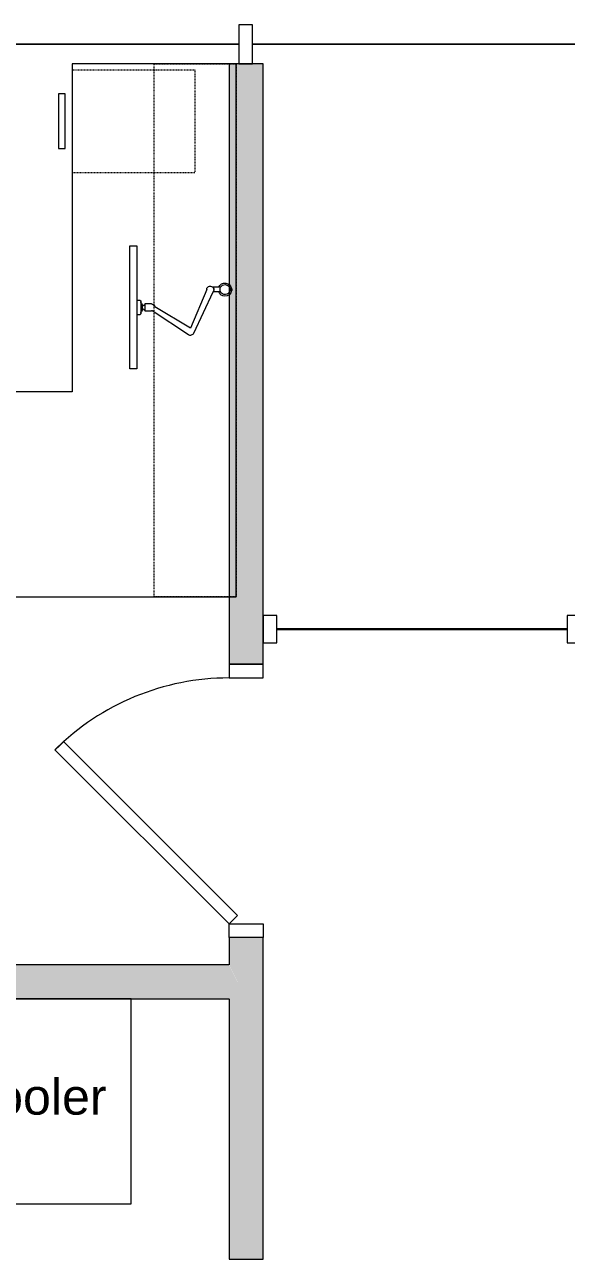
# Model space of a CAD drawing. Header units: inches. Extents: x -675 to 1187, y -924 to 1124.
# Drawn here: x -517 to -437.7, y 767.1 to 947.9 of the extents above; entities that cross this region are included whole.
import ezdxf

# ---------------------------------------------------------------- set-up
doc = ezdxf.new("R2010")
doc.units = ezdxf.units.IN
doc.header["$MEASUREMENT"] = 0
doc.linetypes.add('IMPORT-HIDDEN2', pattern=[0.1875, 0.125, -0.0625])
for name, color, linetype, lineweight in [('A-Door-E', 250, 'Continuous', 13), ('A-Furn', 250, 'Continuous', 13), ('A-Furn-File', 250, 'Continuous', 13), ('A-Furn-Monitor Arm', 7, 'Continuous', 20), ('A-Furn-Table', 7, 'Continuous', 20), ('A-text', 50, 'Continuous', 9), ('A-Wall-E', 50, 'Continuous', 9), ('Base_dwg', 8, 'Continuous', 9), ('core and shell', 50, 'Continuous', 9)]:
    doc.layers.add(name, color=color, linetype=linetype, lineweight=lineweight)
doc.styles.add('Arial_2', font='arial.ttf', dxfattribs={"height": 5.25})

# ---------------------------------------------------------------- blocks, each defined once
blk = doc.blocks.new('Base_dwg_Ped file-727840-Level 1 Copy 1')
at = {"layer": 'A-Furn-File', "linetype": 'IMPORT-HIDDEN2', "flags": 128}
blk.add_lwpolyline([(-7.5, 0), (7.5, 0), (7.5, 18), (-7.5, 18)], close=True, dxfattribs=at)
at = {"layer": 'A-Furn-File', "flags": 128}
blk.add_lwpolyline([(-4, -2), (4, -2), (4, -1), (-4, -1)], close=True, dxfattribs=at)
blk = doc.blocks.new('Base_dwg_Monitor Arm-727841-Level 1 Copy 1')
at = {"layer": 'A-Furn-Monitor Arm'}
for p, q in [((2.23, 11.81), (2.23, 11.71)), ((2.99, 11.71), (2.99, 11.81)), ((6.61, 5.34), (3.11, 10.63)), ((0.36, 1.78), (6.41, 4.61)), ((-0.34, 0.63), (-0.34, 1.76)), ((0.01, 1.64), (0, 1.63)), ((0.33, 0.63), (0.33, 1.76))]:
    blk.add_line(p, q, dxfattribs=at)
at = {"layer": 'A-Furn-Monitor Arm', "flags": 128}
blk.add_lwpolyline([(11.61, 12.89), (11.61, 13.89), (-6.39, 13.89), (-6.39, 12.89)], close=True, dxfattribs=at)
for points in [[(1.6, 12.4), (1.6, 12.8), (1.6, 12.89), (3.62, 12.89), (3.62, 12.8), (3.62, 12.4)], [(1.69, 12.31), (1.72, 12.31), (3.51, 12.31), (3.54, 12.31)], [(2.1, 10.76), (2.1, 11.59), (2.1, 11.71), (3.13, 11.71), (3.13, 11.59), (3.13, 10.76)], [(2.17, 12.12), (2.61, 12.12), (3.06, 12.12)], [(-0.04, 2.67), (5.66, 5.04), (2.52, 10.25)], [(-0.19, -0.7), (-0.19, -0.8), (0, -0.8), (0.18, -0.8), (0.18, -0.7)], [(-0.12, -0.8), (-0.12, -1.02), (0.11, -1.02), (0.11, -0.8)]]:
    blk.add_lwpolyline(points, dxfattribs=at)
at = {"layer": 'A-Furn-Monitor Arm'}
for centre, radius, start, end in [((1.69, 12.4), 0.0847, 179.9988, 269.9988), ((1.76, 12.05), 0.265, 38.9002, 87.4088), ((2.18, 12.41), 0.289, 223.7616, 269.9988), ((2.16, 12.02), 0.221, 290.0316, 330.0166), ((2.01, 12.13), 0.402, 326.8813, 359.5567), ((3.22, 12.13), 0.402, 180.441, 213.1164), ((3.07, 12.02), 0.221, 209.9811, 249.9661), ((3.05, 12.41), 0.289, 269.9988, 316.236), ((3.47, 12.05), 0.265, 92.5889, 141.0975), ((3.54, 12.4), 0.0847, 269.9988, 359.9988), ((2.61, 10.76), 0.517, 179.9988, 259.4033), ((2.61, 10.76), 0.517, 345.2144, 359.9988), ((6.2, 5.06), 0.5, 295.0588, 33.5081), ((0, 2.15), 0.517, 93.4282, 314.2909), ((0, 0), 0.971, 110.507, 263.416), ((-0.01, 0), 0.725, 117.4067, 255.7969), ((0, 0), 0.715, 61.7101, 118.2899), ((0, 0), 0.971, 276.584, 0), ((0, 0), 0.725, 284.2121, 62.5843), ((0, 0), 0.971, 360, 69.5355)]:
    blk.add_arc(centre, radius, start, end, dxfattribs=at)
blk = doc.blocks.new('Base_dwg__U300-727874-Level 1 Copy 1')
at = {"layer": 'A-Wall-E'}
for points in [[(0, -2.5), (40.63, -2.5), (40.63, 1.25), (38.13, 2.5), (0, 2.5)], [(40.63, 1.25), (40.63, -2.5), (47.13, -2.5), (47.13, 2.5), (43.13, 2.5)], [(87.13, -2.5), (92.27, -2.5), (92.27, 2.5), (87.13, 2.5)], [(92.27, -2.5), (175.02, -2.5), (175.02, 2.5), (92.27, 2.5)]]:
    blk.add_hatch(color=256, dxfattribs=at).paths.add_polyline_path(points, flags=0)
at = {"layer": 'A-Wall-E', "flags": 128}
blk.add_lwpolyline([(38.13, 2.5), (0, 2.5), (0, -2.5), (40.63, -2.5), (47.13, -2.5), (47.13, 2.5), (43.13, 2.5)], dxfattribs=at)
blk.add_lwpolyline([(92.27, 2.5), (87.13, 2.5), (87.13, -2.5), (92.27, -2.5), (175.02, -2.5), (175.02, 2.5)], close=True, dxfattribs=at)
blk = doc.blocks.new('Base_dwg__U301-727875-Level 1 Copy 1')
at = {"layer": 'A-Wall-E'}
for points in [[(5, -2.5), (14.44, -2.5), (14.44, 1.25), (11.94, 2.5), (0, 2.5)], [(139.05, -2.5), (140.3, 0), (139.05, 2.5), (16.94, 2.5), (14.44, 1.25), (14.44, -2.5)]]:
    blk.add_hatch(color=256, dxfattribs=at).paths.add_polyline_path(points, flags=0)
for p, q in [((11.94, 2.5), (0, 2.5)), ((139.05, 2.5), (16.94, 2.5))]:
    blk.add_line(p, q, dxfattribs=at)
at = {"layer": 'A-Wall-E', "flags": 128}
blk.add_lwpolyline([(5, -2.5), (14.44, -2.5), (139.05, -2.5)], dxfattribs=at)
blk = doc.blocks.new('Base_dwg__U403-727977-Level 1 Copy 1')
at = {"layer": 'A-Door-E', "flags": 128}
for points in [[(2, 5), (3.24, 3.76), (28.69, 29.22), (27.46, 30.46)], [(2, 0), (0, 0), (0, 5), (2, 5)], [(38, 0), (40, 0), (40, 5), (38, 5)]]:
    blk.add_lwpolyline(points, close=True, dxfattribs=at)
at = {"layer": 'A-Door-E', "color": 50, "lineweight": 9}
blk.add_arc((2, 5), 36, 360, 45, dxfattribs=at)
blk = doc.blocks.new('Base_dwg__U452-728026-Level 1 Copy 1')
at = {"layer": 'A-Door-E', "flags": 128}
for points in [[(0, -2), (2, -2), (2, 2), (0, 2)], [(38, -2), (40, -2), (40, 2), (38, 2)], [(82.45, -2), (84.45, -2), (84.45, 2), (82.45, 2)], [(40, -0.06), (82.45, -0.06), (82.45, 0.06), (40, 0.06)]]:
    blk.add_lwpolyline(points, close=True, dxfattribs=at)
blk = doc.blocks.new('Base_dwg-531197-Level 1 Copy 1')
at = {"layer": 'A-Furn', "flags": 128}
blk.add_lwpolyline([(514.76, 1788.06), (514.76, 1866.06), (490.76, 1866.06), (490.76, 1860.06), (490.76, 1818.06), (442.76, 1818.06), (442.76, 1788.06)], close=True, dxfattribs=at)
at = {"layer": 'A-Furn', "linetype": 'IMPORT-HIDDEN2', "flags": 128}
blk.add_lwpolyline([(502.76, 1788.06), (502.76, 1866.06), (514.76, 1866.06), (514.76, 1788.06)], close=True, dxfattribs=at)
at = {"layer": 'A-Furn-Table', "flags": 128}
blk.add_lwpolyline([(472.41, 1729.16), (472.41, 1699.16), (499.41, 1699.16), (499.41, 1729.16)], close=True, dxfattribs=at)
at = {"layer": 'core and shell', "flags": 128}
blk.add_lwpolyline([(515.17, 1871.81), (515.17, 1866.06), (517.17, 1866.06), (517.17, 1871.81), (515.17, 1871.81), (515.17, 1866.06), (517.17, 1866.06), (517.17, 1871.81)], close=True, dxfattribs=at)
for points in [[(515.17, 1868.94), (515.17, 1868.94), (467.17, 1868.94), (467.17, 1868.94), (515.17, 1868.94), (515.17, 1868.94), (467.17, 1868.94), (467.17, 1868.94)], [(569.17, 1868.94), (569.17, 1868.94), (517.17, 1868.94), (517.17, 1868.94), (569.17, 1868.94), (569.17, 1868.94), (517.17, 1868.94), (517.17, 1868.94)]]:
    blk.add_lwpolyline(points, dxfattribs=at)
for name, p, rotation in [('Base_dwg__U300-727874-Level 1 Copy 1', (516.22, 1691.04), 90), ('Base_dwg_Ped file-727840-Level 1 Copy 1', (490.76, 1857.67), 270), ('Base_dwg__U452-728026-Level 1 Copy 1', (603.17, 1783.31), 180), ('Base_dwg__U403-727977-Level 1 Copy 1', (518.72, 1738.16), 90)]:
    blk.add_blockref(name, p, dxfattribs=dict(rotation=rotation))
at = {"extrusion": (0, 0, -1), "zscale": -1, "rotation": 270}
blk.add_blockref('Base_dwg_Monitor Arm-727841-Level 1 Copy 1', (-513.12, 1833.02), dxfattribs=at)
blk.add_blockref('Base_dwg__U301-727875-Level 1 Copy 1', (374.66, 1731.66))
at = {"layer": 'A-text', "color": 7, "insert": (474.21, 1717.47), "char_height": 5.25, "width": 25.7738, "attachment_point": 1, "line_spacing_factor": 0.941778, "style": 'Arial_2'}
blk.add_mtext('Cooler', dxfattribs=at)

msp = doc.modelspace()

# ---------------------------------------------------------------- block references
at = {"layer": 'Base_dwg', "color": 7, "lineweight": 20}
msp.add_blockref('Base_dwg-531197-Level 1 Copy 1', (-1000.79, -923.95), dxfattribs=at)

doc.saveas('drawing.dxf')
